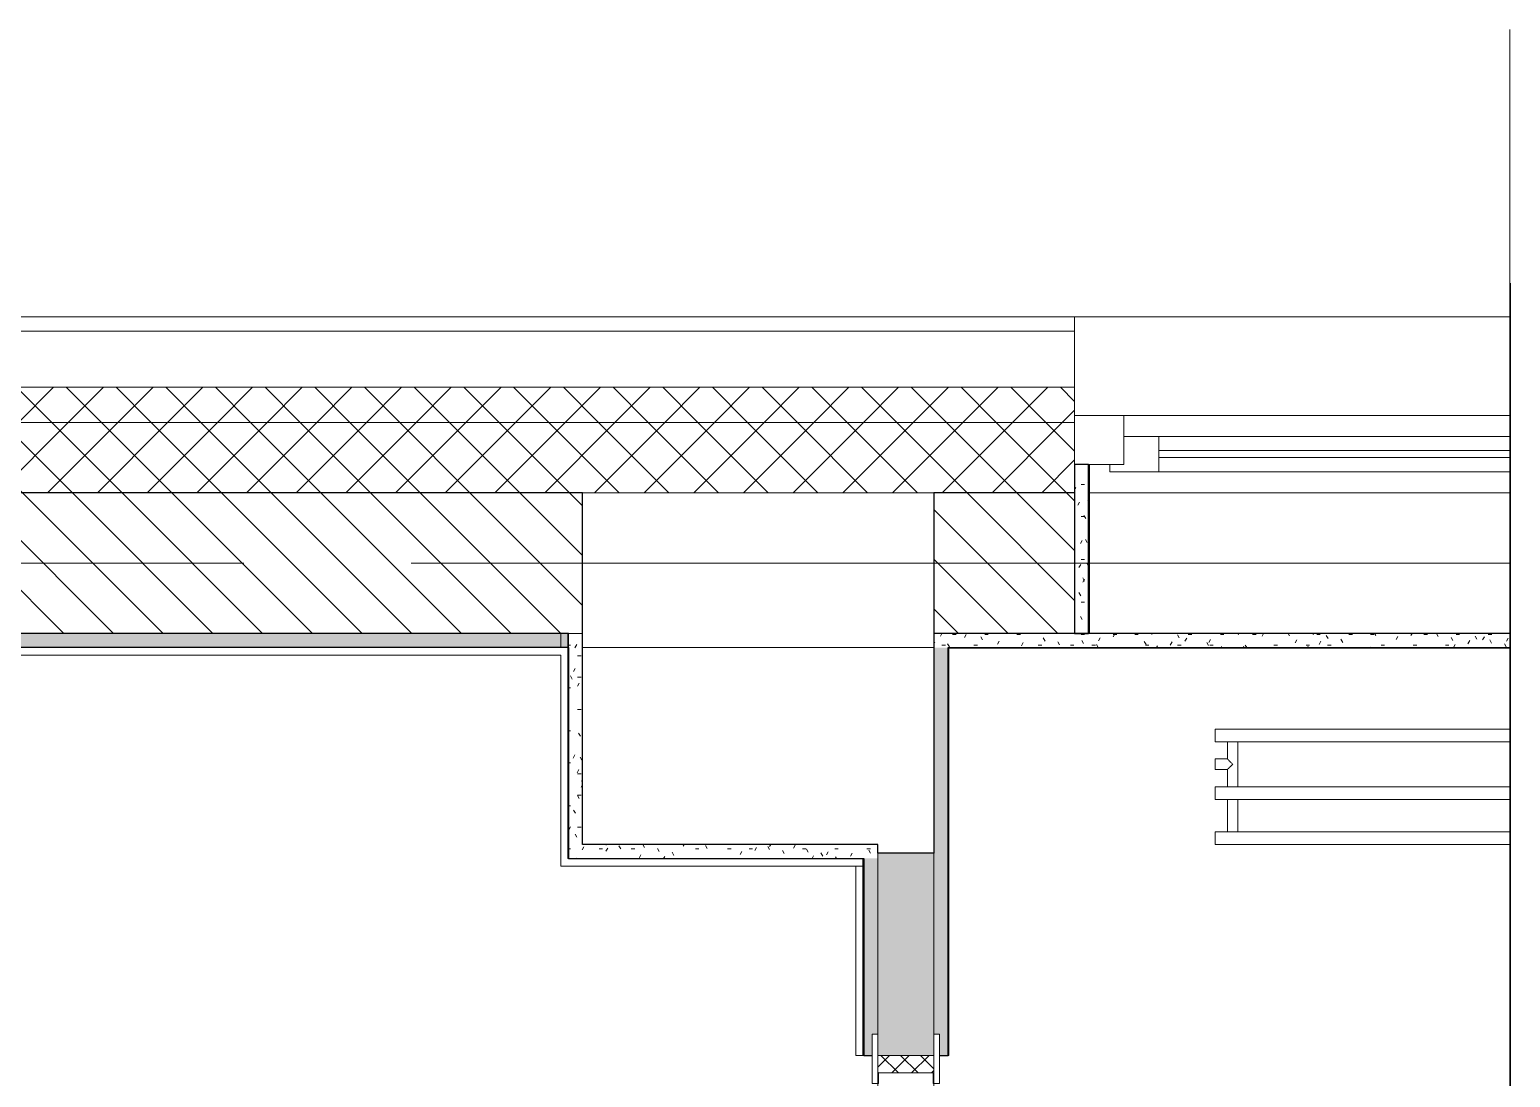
# Model space of a CAD drawing. Header units: millimetres. Extents: x 11693 to 241752, y -8553 to 29926.
# Drawn here: x 239346 to 241452, y 26269 to 27759 of the extents above; entities that cross this region are included whole.
import ezdxf

# ---------------------------------------------------------------- set-up
doc = ezdxf.new("R2010")
doc.units = ezdxf.units.MM
doc.linetypes.add('Осевая', pattern=[1587.5, 317.5, -238.125, 793.75, -238.125])
for name, color, linetype, lineweight in [('A-DETL-GENF', 7, 'Continuous', 9), ('A-DOOR', 7, 'Continuous', 9), ('A-DOOR-1', 7, 'Continuous', 15), ('A-DOOR-FRAM', 7, 'Continuous', 15), ('A-DOOR-FRAM-1', 7, 'Continuous', 9), ('A-GLAZ', 7, 'Continuous', 9), ('A-GLAZ-1', 7, 'Continuous', 15), ('A-WALL-2', 7, 'Continuous', 9), ('I-WALL', 7, 'Continuous', 9), ('M-EQPM', 7, 'Continuous', 9), ('Оси', 7, 'Continuous', 9), ('Оси-2', 7, 'Осевая', 9)]:
    doc.layers.add(name, color=color, linetype=linetype, lineweight=lineweight)
for name, color, linetype, lineweight, true_color in [('A-WALL-1', 7, 'Continuous', 25, 0x3c3c3c), ('A-WALL-4', 7, 'Continuous', 15, 0x3c3c3c), ('A-WALL-FNSH-1', 7, 'Continuous', 15, 0x3c3c3c), ('A-WALL-FNSH-2', 7, 'Continuous', 9, 0x3c3c3c)]:
    doc.layers.add(name, color=color, linetype=linetype, lineweight=lineweight, true_color=true_color)
pattern_1 = [(45, (166592.37, 0), (-35.35534, 35.35534), []), (135, (166592.37, 0), (-35.35534, -35.35534), [])]
pattern_2 = [(0, (166592.37, 0), (60.96, 15.24), [5.029, -40.691, 5.029, -40.691, -243.84]), (0, (166592.37, 0), (60.96, 15.24), [-91.44, 5.029, -86.411, 5.029, -40.691, -106.68]), (0, (166592.37, 0), (60.96, 15.24), [-228.6, 5.029, -25.451, 5.029, -71.171]), (120, (166615.23, 7.62), (-43.6782272, 45.1729086), [5.029, -40.691, 5.029, -40.691, -243.84]), (120, (166615.23, 7.62), (-43.6782272, 45.1729086), [-91.44, 5.029, -86.411, 5.029, -40.691, -106.68]), (120, (166615.23, 7.62), (-43.6782272, 45.1729086), [-228.6, 5.029, -25.451, 5.029, -71.171]), (240, (166622.85, 38.1), (-17.2817728, -60.4129086), [5.029, -40.691, 5.029, -40.691, -243.84]), (240, (166622.85, 38.1), (-17.2817728, -60.4129086), [-91.44, 5.029, -86.411, 5.029, -40.691, -106.68]), (240, (166622.85, 38.1), (-17.2817728, -60.4129086), [-228.6, 5.029, -25.451, 5.029, -71.171])]

# ---------------------------------------------------------------- blocks, each defined once
blk = doc.blocks.new('110_Дверь_СКБ_1Ст_Внутренняя1 - Д-4 1100x2100h_су мгн-32391219-Фрагмент 2_4')
at = {"layer": 'A-DOOR'}
h = blk.add_hatch(dxfattribs=at)
h.set_pattern_fill('FP_85', color=256, style=0, pattern_type=2)
h.set_pattern_definition([(135, (1751.41, 104.685), (-14.14214, -14.14214), []), (225, (1751.41, 104.685), (14.14214, -14.14214), [])])
h.paths.add_polyline_path([(562.5, 40), (537.5, 40), (537.5, -40), (562.5, -40)])
at = {"layer": 'A-DOOR-FRAM-1'}
h = blk.add_hatch(dxfattribs=at)
h.set_pattern_fill('FP_86', color=256, style=0, pattern_type=2)
h.set_pattern_definition([(45, (-371.384, 104.685), (-14.1421, 14.1421), []), (135, (-371.384, 104.685), (-14.1421, -14.1421), [])])
h.paths.add_polyline_path([(-512.5, 40), (-537.5, 40), (-537.5, -40), (-512.5, -40)])
at = {"layer": 'A-DOOR'}
blk.add_arc((-487.5, 40), 1000, 360, 55.029, dxfattribs=at)
at = {"layer": 'A-DOOR-1'}
for p, q in [((-487.5, 859.2), (-487.5, 40)), ((-447.5, 40), (-447.5, 859.2)), ((-487.5, 40), (-447.5, 40))]:
    blk.add_line(p, q, dxfattribs=at)
at = {"layer": 'A-DOOR-FRAM'}
for p, q in [((-497.5, 48), (-567.5, 48)), ((-567.5, 48), (-567.5, 40)), ((-497.5, 40), (-497.5, 48)), ((592.5, 48), (522.5, 48)), ((522.5, 48), (522.5, 40)), ((592.5, 40), (592.5, 48)), ((-567.5, 40), (-497.5, 40)), ((-512.5, 40), (-537.5, 40)), ((-537.5, 40), (-537.5, -40)), ((-487.5, 40), (-512.5, 40)), ((-512.5, 40), (-512.5, -40)), ((-512.5, -40), (-512.5, 40)), ((-497.5, 40), (-512.5, 40)), ((-512.5, 40), (-512.5, 39)), ((-512.5, 39), (-497.5, 39)), ((-497.5, 39), (-497.5, 40)), ((-487.5, 0), (-487.5, 40)), ((512.5, 40), (512.5, 0)), ((537.5, 40), (512.5, 40)), ((537.5, 40), (522.5, 40)), ((522.5, 40), (522.5, 39)), ((522.5, 40), (592.5, 40)), ((522.5, 39), (537.5, 39)), ((537.5, -40), (537.5, 40)), ((562.5, 40), (537.5, 40)), ((537.5, 40), (537.5, -40)), ((537.5, 39), (537.5, 40)), ((562.5, -40), (562.5, 40)), ((-477.5, 0), (-487.5, 0)), ((-477.5, -40), (-477.5, 0)), ((512.5, 0), (502.5, 0)), ((502.5, 0), (502.5, -40)), ((-497.5, -40), (-567.5, -40)), ((-567.5, -40), (-567.5, -48)), ((-537.5, -40), (-512.5, -40)), ((-497.5, -39), (-512.5, -39)), ((-512.5, -39), (-512.5, -40)), ((-512.5, -40), (-477.5, -40)), ((-512.5, -40), (-497.5, -40)), ((-497.5, -40), (-497.5, -39)), ((-497.5, -48), (-497.5, -40)), ((502.5, -40), (537.5, -40)), ((537.5, -39), (522.5, -39)), ((522.5, -39), (522.5, -40)), ((522.5, -40), (537.5, -40)), ((592.5, -40), (522.5, -40)), ((522.5, -40), (522.5, -48)), ((537.5, -40), (537.5, -39)), ((537.5, -40), (562.5, -40)), ((592.5, -48), (592.5, -40)), ((-567.5, -48), (-497.5, -48)), ((522.5, -48), (592.5, -48))]:
    blk.add_line(p, q, dxfattribs=at)
blk = doc.blocks.new('120_Окно_СКБ_2Ст - 120_Окно_СКБ_2Ст 2100х2400 _мал створка справа_-19092174-Фрагмент 2_4')
at = {"layer": 'A-GLAZ'}
for p, q in [((-430.8, -5), (-1050, -5)), ((-930, -55), (-430.8, -55)), ((-1030, -75), (-1000, -75)), ((-430.8, -65), (-930, -65))]:
    blk.add_line(p, q, dxfattribs=at)
at = {"layer": 'A-GLAZ-1'}
for p, q in [((-1050, -75), (-1050, -5)), ((-1050, -5), (-980, -5)), ((-980, -5), (-980, -75)), ((-430.8, -35), (-980, -35)), ((-980, -35), (-980, -75)), ((-930, -85), (-930, -35)), ((-980, -75), (-1050, -75)), ((-980, -75), (-1000, -75)), ((-1000, -75), (-1000, -85)), ((-1000, -85), (-430.8, -85)), ((-430.8, -85), (-1000, -85))]:
    blk.add_line(p, q, dxfattribs=at)
blk = doc.blocks.new('radiator_prado_classic_z_tip_30_po exemplyaru - Classic Z Тип 30-500-30677899-Фрагмент 2_4')
at = {"layer": 'M-EQPM'}
for p, q in [((1600, 228), (1180.8, 228)), ((1600, 210), (1600, 228)), ((1180.8, 210), (1600, 210)), ((1567.5, 210), (1567.5, 164)), ((1582.5, 164), (1582.5, 210)), ((1600, 164), (1180.8, 164)), ((1600, 146), (1600, 164)), ((1180.8, 146), (1600, 146)), ((1567.5, 146), (1567.5, 82)), ((1582.5, 121.5), (1582.5, 146)), ((1600, 121.5), (1582.5, 121.5)), ((1582.5, 82), (1582.5, 106.5)), ((1582.5, 106.5), (1600, 106.5)), ((1600, 121.5), (1600, 106.5)), ((1600, 82), (1180.8, 82)), ((1600, 64), (1180.8, 64)), ((1600, 64), (1600, 82))]:
    blk.add_line(p, q, dxfattribs=at)
for points, knots in [([(1575, 114), (1575.5, 114.5), (1576.4, 115.4), (1577.6, 116.6), (1578.4, 117.4), (1578.9, 117.9), (1579.2, 118.2), (1579.5, 118.5), (1579.8, 118.8), (1580.1, 119.2), (1580.4, 119.4), (1580.7, 119.7), (1581, 120), (1581.3, 120.3), (1581.5, 120.5), (1581.7, 120.7), (1581.9, 120.9), (1582.1, 121.1), (1582.2, 121.2), (1582.3, 121.3), (1582.5, 121.5), (1582.5, 121.5), (1582.5, 121.5)], [0, 0, 0, 0, 0.142857, 0.285714, 0.357143, 0.392857, 0.428571, 0.464286, 0.5, 0.535714, 0.571429, 0.607143, 0.642857, 0.678571, 0.714286, 0.75, 0.785714, 0.821429, 0.857143, 0.892857, 0.928571, 1, 1, 1, 1]), ([(1582.5, 106.5), (1582.5, 106.5), (1582.5, 106.5), (1582.3, 106.7), (1582.2, 106.8), (1582.1, 106.9), (1581.9, 107.1), (1581.7, 107.3), (1581.5, 107.5), (1581.3, 107.7), (1581, 108), (1580.7, 108.3), (1580.4, 108.6), (1580.1, 108.8), (1579.7, 109.3), (1579.3, 109.7), (1578.9, 110.1), (1578.4, 110.6), (1577.6, 111.4), (1576.4, 112.6), (1575.5, 113.5), (1575, 114)], [0, 0, 0, 0, 0.071429, 0.107143, 0.142857, 0.178571, 0.214286, 0.25, 0.285714, 0.321429, 0.357143, 0.392857, 0.428571, 0.464286, 0.5, 0.571429, 0.607143, 0.642857, 0.714286, 0.857143, 1, 1, 1, 1])]:
    blk.add_open_spline(points, degree=3, knots=knots, dxfattribs=at)
blk = doc.blocks.new('DET_L_Линия разрыва - М100-30911464-Фрагмент 2_4')
at = {"layer": 'A-DETL-GENF'}
blk.add_line((0, 0), (2600, 0), dxfattribs=at)

msp = doc.modelspace()

# ---------------------------------------------------------------- hatches: boundary and pattern name
at = {"layer": 'A-WALL-2'}
h = msp.add_hatch(dxfattribs=at)
h.set_pattern_fill('FP_14', color=256, style=0, pattern_type=2)
h.set_pattern_definition(pattern_1)
h.paths.add_polyline_path([(240832.4, 27200), (240832.4, 27250), (236408.2, 27250), (236408.2, 27200), (240389.1, 27200)])
h = msp.add_hatch(dxfattribs=at)
h.set_pattern_fill('FP_14', color=256, style=0, pattern_type=2)
h.set_pattern_definition(pattern_1)
h.paths.add_polyline_path([(240632.4, 27100), (240832.4, 27100), (240832.4, 27200), (236408.2, 27200), (236408.2, 27100), (240389.1, 27100)])
at = {"layer": 'I-WALL'}
h = msp.add_hatch(dxfattribs=at)
h.set_pattern_fill('FP_10', color=256, style=0, pattern_type=2)
h.set_pattern_definition(pattern_2)
h.paths.add_polyline_path([(240852.4, 26900), (240852.4, 27140), (240832.4, 27140), (240832.4, 26900)])
h = msp.add_hatch(dxfattribs=at)
h.set_pattern_fill('FP_1', color=256, style=0, pattern_type=2)
h.set_pattern_definition([(135, (166592.37, 0), (-35.35534, -35.35534), [])])
h.paths.add_polyline_path([(240111.4, 26900), (240132.4, 26900), (240132.4, 27100), (237402.4, 27100), (237402.4, 26900), (240101.4, 26900)])
h.paths.add_polyline_path([(240632.4, 26900), (240832.4, 26900), (240832.4, 27100), (240632.4, 27100), (240632.4, 26959.7)])
h.paths.add_polyline_path([(236902.4, 26900), (236902.4, 27100), (236408.2, 27100), (236408.2, 26900)])
h = msp.add_hatch(dxfattribs=at)
h.set_pattern_fill('FP_10', color=256, style=0, pattern_type=2)
h.set_pattern_definition(pattern_2)
h.paths.add_polyline_path([(240101.4, 26880), (240112.4, 26880), (240112.4, 26900), (237402.4, 26900), (237402.4, 26880), (239629.5, 26880)])
h = msp.add_hatch(dxfattribs=at)
h.set_pattern_fill('FP_10', color=256, style=0, pattern_type=2)
h.set_pattern_definition(pattern_2)
h.paths.add_polyline_path([(240132.4, 26600), (240132.4, 26900), (240112.4, 26900), (240112.4, 26600)])
h = msp.add_hatch(dxfattribs=at)
h.set_pattern_fill('FP_10', color=256, style=0, pattern_type=2)
h.set_pattern_definition(pattern_2)
h.paths.add_polyline_path([(241451.5, 26880), (241451.5, 26900), (240632.4, 26900), (240632.4, 26880), (241148.8, 26880)])
h = msp.add_hatch(dxfattribs=at)
h.set_pattern_fill('FP_10', color=256, style=0, pattern_type=2)
h.set_pattern_definition(pattern_2)
h.paths.add_polyline_path([(240652.4, 21958.6), (240652.4, 25200), (240640.4, 25200), (240640.4, 25170), (240632.4, 25170), (240632.4, 21958.6), (240638.2, 21958.6)])
h.paths.add_polyline_path([(240652.4, 26300), (240652.4, 26880), (240632.4, 26880), (240632.4, 26330), (240640.4, 26330), (240640.4, 26300)])
h = msp.add_hatch(dxfattribs=at)
h.set_pattern_fill('FP_10', color=256, style=0, pattern_type=2)
h.set_pattern_definition(pattern_2)
h.paths.add_polyline_path([(240552.4, 26580), (240552.4, 26600), (240112.4, 26600), (240112.4, 26580), (240532.4, 26580)])
h = msp.add_hatch(dxfattribs=at)
h.set_pattern_fill('FP_6', color=256, style=0, pattern_type=2)
h.set_pattern_definition([(135, (166592.37, 0), (-37.717076, -37.717076), [53.34, -8.89, 1.778, -8.89]), (135, (166592.37, 37.694), (-37.717076, -37.717076), []), (50, (166592.37, 0), (63.763904, -5.57885), [6.667, -73.342]), (355, (166592.37, 0), (-12.334876, 66.869514), [5.334, -58.674]), (100.451, (166597.684, -0.465), (51.43036, 61.29098), [5.667, -62.332]), (46.184, (166592.37, 17.78), (94.87722, -14.714836), [10.001, -110.014]), (96.636, (166600.28, 16.55), (83.09115, 86.5993), [8.5, -93.497]), (351.184, (166592.37, 17.78), (83.09204, 86.59928), [8.001, -88.011]), (21, (166601.26, 13.335), (53.064487, -35.792726), [6.667, -73.342]), (326, (166601.26, 13.335), (21.63066, 64.46546), [5.334, -58.674]), (71.451, (166605.68, 10.35), (74.69646, 28.672367), [5.667, -62.332]), (37.5, (166592.37, 0), (1.080413, 29.594271), [1.676, -56.286, 1.676, -57.887, -58.896]), (37.5, (166592.37, 0), (1.080413, 29.594271), [-117.526, 1.676, -57.22]), (7.5, (166592.37, 0), (23.386368, 35.063507), [1.676, -32.283, 1.676, -54.953, -22.447]), (7.5, (166592.37, 0), (23.386368, 35.063507), [-90.589, 1.676, -20.771]), (327.5, (166572.545, 0), (47.456567, -2.005468), [1.676, -20.549, 1.676, -67.666, -92.011]), (327.5, (166572.545, 0), (47.456567, -2.005468), [-91.567, 1.676, -90.335]), (317.5, (166563.655, 0), (51.844948, 8.89904), [1.676, -27.216, 1.676, -44.374, -65.341]), (317.5, (166563.655, 0), (51.844948, 8.89904), [-74.943, 1.676, -63.665])])
h.paths.add_polyline_path([(240583.1, 21958.6), (240632.4, 21958.6), (240632.4, 25200), (240552.4, 25200), (240552.4, 21958.6), (240581.2, 21958.6)])
h.paths.add_polyline_path([(240632.4, 26300), (240632.4, 26587.5), (240552.4, 26587.5), (240552.4, 26300)])
h = msp.add_hatch(dxfattribs=at)
h.set_pattern_fill('FP_10', color=256, style=0, pattern_type=2)
h.set_pattern_definition(pattern_2)
h.paths.add_polyline_path([(240552.4, 23475), (240552.4, 25170), (240544.4, 25170), (240544.4, 25200), (240532.4, 25200), (240532.4, 23475)])
h.paths.add_polyline_path([(240532.4, 26300), (240544.4, 26300), (240544.4, 26330), (240552.4, 26330), (240552.4, 26580), (240532.4, 26580), (240532.4, 26543.8)])

# ---------------------------------------------------------------- linework, layer by layer
at = {"layer": 'A-WALL-1'}
for p, q in [((240852.4, 27140), (240832.4, 27140)), ((240832.4, 27140), (240832.4, 26900)), ((240852.4, 26900), (240852.4, 27140)), ((240132.4, 27100), (237402.4, 27100)), ((240132.4, 26600), (240132.4, 27100)), ((240832.4, 27100), (240632.4, 27100)), ((240632.4, 27100), (240632.4, 26587.5)), ((240112.4, 26900), (237402.4, 26900)), ((240112.4, 26880), (237422.4, 26880)), ((240112.4, 26880), (240112.4, 26580)), ((241451.5, 26900), (240632.4, 26900)), ((240652.4, 26880), (241451.5, 26880)), ((240652.4, 26300), (240652.4, 26880)), ((240832.4, 26900), (240852.4, 26900)), ((240552.4, 26600), (240132.4, 26600)), ((240552.4, 26587.5), (240552.4, 26600)), ((240632.4, 26587.5), (240552.4, 26587.5)), ((240112.4, 26580), (240532.4, 26580)), ((240532.4, 26580), (240532.4, 26300)), ((240532.4, 26300), (240544.4, 26300)), ((240640.4, 26300), (240652.4, 26300))]:
    msp.add_line(p, q, dxfattribs=at)
at = {"layer": 'A-WALL-2'}
for p, q in [((240832.4, 27350), (241451.5, 27350)), ((240832.4, 27250), (236408.2, 27250)), ((240832.4, 27200), (236408.2, 27200)), ((240132.4, 26900), (240112.4, 26900)), ((240112.4, 26880), (240112.4, 26900)), ((240552.4, 26330), (240552.4, 26587.5)), ((240632.4, 26330), (240632.4, 26587.5)), ((240111.4, 26580), (240112.4, 26580))]:
    msp.add_line(p, q, dxfattribs=at)
at = {"layer": 'A-WALL-4'}
for p, q in [((240832.4, 27330), (236408.2, 27330)), ((240832.4, 27140), (240832.4, 27330)), ((240132.4, 27100), (240632.4, 27100))]:
    msp.add_line(p, q, dxfattribs=at)
at = {"layer": 'A-WALL-FNSH-1'}
for p, q in [((240853.4, 27140), (240852.4, 27140)), ((240853.4, 26900), (240853.4, 27140)), ((240101.4, 26900), (240101.4, 26880)), ((240111.4, 26900), (240111.4, 26580)), ((240832.4, 26879), (240832.4, 26880)), ((240852.4, 26900), (240853.4, 26900)), ((237423.4, 26869), (240101.4, 26869)), ((240101.4, 26869), (240101.4, 26569)), ((240653.4, 26300), (240653.4, 26879)), ((240653.4, 26879), (240832.4, 26879)), ((240101.4, 26569), (240532.4, 26569)), ((240531.4, 26580), (240531.4, 26300)), ((240531.4, 26300), (240532.4, 26300)), ((240652.4, 26300), (240653.4, 26300))]:
    msp.add_line(p, q, dxfattribs=at)
at = {"layer": 'A-WALL-FNSH-2'}
for p, q in [((240832.4, 27350), (236408.2, 27350)), ((240832.4, 27330), (240832.4, 27350))]:
    msp.add_line(p, q, dxfattribs=at)
at = {"layer": 'I-WALL'}
for p, q in [((240852.4, 27100), (241451.5, 27100)), ((240632.4, 26880), (240132.4, 26880)), ((241451.5, 26879), (240832.4, 26879)), ((240521.4, 26300), (240521.4, 26569)), ((240521.4, 26300), (240531.4, 26300))]:
    msp.add_line(p, q, dxfattribs=at)
at = {"layer": 'Оси'}
for p, q in [((241452.4, 26148.1), (241452.4, 27398.1)), ((240201.5, 27000), (241451.5, 27000))]:
    msp.add_line(p, q, dxfattribs=at)
at = {"layer": 'Оси-2'}
msp.add_line((236158.2, 27000), (240201.5, 27000), dxfattribs=at)

# ---------------------------------------------------------------- block references
at = {"layer": 'A-DETL-GENF', "rotation": 269.9999999999999}
msp.add_blockref('DET_L_Линия разрыва - М100-30911464-Фрагмент 2_4', (241451.5, 27758.6), dxfattribs=at)
at = {"layer": 'A-DOOR', "rotation": 269.9999999999999}
msp.add_blockref('110_Дверь_СКБ_1Ст_Внутренняя1 - Д-4 1100x2100h_су мгн-32391219-Фрагмент 2_4', (240592.4, 25762.5), dxfattribs=at)
at = {"layer": 'A-GLAZ'}
msp.add_blockref('120_Окно_СКБ_2Ст - 120_Окно_СКБ_2Ст 2100х2400 _мал створка справа_-19092174-Фрагмент 2_4', (241882.4, 27215), dxfattribs=at)
at = {"layer": 'M-EQPM', "rotation": 180}
msp.add_blockref('radiator_prado_classic_z_tip_30_po exemplyaru - Classic Z Тип 30-500-30677899-Фрагмент 2_4', (242632.3, 26828), dxfattribs=at)

doc.saveas('drawing.dxf')
